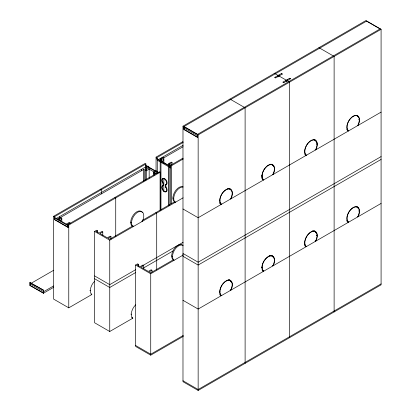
<?xml version="1.0" encoding="UTF-8"?>
<svg xmlns="http://www.w3.org/2000/svg" width="411" height="411" viewBox="0 0 411 411"><rect width="100%" height="100%" fill="white"/><g stroke="black" fill="none" stroke-linecap="round" stroke-linejoin="round"><path stroke-width="0.62" d="M182.982 126.167L365.918 20.55L381.084 29.304L381.084 284.833L198.148 390.45L182.982 381.696L182.982 126.167L198.148 134.921L381.084 29.304M366.74 21.023L183.804 126.639L183.804 129.48L197.326 137.289L197.532 134.33L184.01 126.521L184.01 129.362L197.532 137.171M94.725 281.15A8.985 5.189 -60 0 0 91.828 294.533L68.771 307.844L53.605 299.09L53.605 216.278L145.073 163.47L145.895 163.943L145.895 165.366L147.518 166.301M156.057 171.485L156.057 157.13L182.977 141.584M53.605 216.278L54.427 216.751L145.895 163.943M156.057 157.13L156.874 157.603L183.193 142.412M380.262 28.832L197.326 134.448L197.326 137.289M54.632 218.056L68.154 225.86L68.154 227.283L54.632 219.474L54.632 218.056L55.244 217.702L68.221 225.192M145.484 180.455L145.484 165.602L145.895 165.366M156.874 157.603L156.874 159.021L157.285 158.785L170.806 166.594L170.806 203.841M54.427 216.751L54.632 219.474M56.271 218.529L145.484 167.02L146.439 167.57M158.312 159.617L183.049 145.33M160.562 158.785L161.384 159.257L161.384 160.68L160.562 160.208L160.562 158.785L163.023 157.367L163.84 157.839L163.84 163.239M57.432 219.279L144.256 169.147L144.256 180.645M148.761 166.547L147.939 166.075L145.484 167.493L146.301 167.965L148.761 166.547L148.761 167.965M159.473 160.362L160.906 159.535M161.384 159.257L183.049 146.753M58.115 219.356L60.982 217.702L61.799 218.174L61.799 221.514M161.112 159.889L160.156 160.444L160.156 210.483M58.932 219.828L61.799 218.174M155.492 171.382L149.172 167.729L146.301 169.383L145.484 168.911M163.84 159.257L160.973 160.917L160.973 209.677M59.888 220.697L61.799 219.592M161.929 161.785L163.84 160.68M153.678 175.065L153.678 172.224L156.139 170.806L156.956 171.279L156.956 172.697M172.039 162.571L169.579 163.989L169.579 165.412L168.762 164.939L168.762 163.516L171.217 162.098L172.039 162.571L172.039 163.989L169.168 165.648L169.168 205.454M153.678 172.224L154.5 172.697L156.956 171.279M66.31 224.087L69.176 222.433L69.998 222.906L69.998 223.851M169.306 164.621L168.351 165.176L168.351 205.618M67.127 224.56L69.998 222.906M68.154 227.283L67.949 224.56L159.417 171.752L160.239 172.224L160.239 210.098M170.806 166.594L170.401 166.83L170.401 165.412L182.936 158.173M67.949 224.56L68.771 225.033L160.239 172.224M170.401 165.412L171.217 165.885L183.306 158.908M163.023 183.486A3.478 2.009 60 0 1 162.371 178.826A3.478 2.009 60 0 1 166.136 180.999A3.478 2.009 60 0 1 165.484 184.904L165.484 187.087A3.478 2.009 60 0 1 166.136 191.747A3.478 2.009 60 0 1 162.371 189.574A3.478 2.009 60 0 1 163.023 185.664L163.023 183.486L163.434 183.249A3.478 2.009 60 0 1 162.777 178.59A3.478 2.009 60 0 1 166.547 180.763A3.478 2.009 60 0 1 165.89 184.667L165.89 186.851A3.478 2.009 60 0 1 166.547 191.511A3.478 2.009 60 0 1 162.777 189.337A3.478 2.009 60 0 1 163.434 185.428L163.434 183.249M163.023 185.664L163.434 185.428M165.484 184.904L165.89 184.667M165.484 187.087L165.89 186.851M135.707 304.808A8.985 5.189 -60 0 0 132.81 318.191L109.747 331.502L94.587 322.748L94.587 231.424L96.636 230.237L97.453 230.71L97.453 232.575M97.453 230.71L96.225 231.424L99.092 233.078L101.964 231.424L102.781 231.896L102.781 235.709M102.781 231.896L99.914 233.551L107.292 237.81L110.158 236.155L110.98 236.628L110.98 239.166M29.916 282.573L43.648 290.264L43.648 293.105L29.916 285.414L29.916 282.573L43.648 290.264M110.98 236.628L108.108 238.282L109.747 239.228L133.097 225.747M31.221 283.241L53.779 270.217M142.55 220.291L175.184 201.452M94.587 231.424L109.747 240.178L183.085 197.835M53.548 285.969L43.648 291.682L30.121 283.878M29.916 285.414L43.443 293.223L53.548 287.387M381.084 112.116L198.148 217.732L182.982 208.978M183.327 336.342L150.729 355.166L135.568 346.411L135.568 265.018L137.613 263.836L138.435 264.309L138.435 266.225M138.435 264.309L137.207 265.018L140.074 266.672L142.941 265.018L143.763 265.491L143.763 268.686M135.717 269.662L109.747 284.659L94.587 275.904M142.345 265.835L183.085 242.315M143.763 265.491L140.896 267.15L148.268 271.409L151.14 269.75L151.957 270.222L151.957 272.139M135.717 272.503L109.747 287.495L94.587 278.74M143.449 268.039L173.195 250.864M151.957 270.222L149.09 271.882L150.729 272.827L173.524 259.665M135.568 265.018L150.729 273.772L183.327 254.954M381.084 156.596L198.148 262.213L182.982 253.459M381.084 159.432L198.148 265.054L182.982 256.3M381.084 203.44L198.148 309.062L182.982 300.307M183.327 335.397L150.729 354.215L135.568 345.461M381.084 283.888L198.148 389.505L182.982 380.75M366.535 21.141L380.057 28.95M318.957 47.666L334.117 56.42L334.117 311.949M281.417 73.595L282.239 74.067M289.616 78.326L290.433 78.799M359.009 119.534L359.522 119.832M358.854 119.683L359.317 119.95M279.778 75.49L278.961 75.013L278.961 76.436M287.977 80.222L287.155 79.744L287.155 81.167M274.45 73.358L278.098 75.465L278.098 76.883M279.002 75.984L286.297 80.196L286.297 81.142M287.197 80.715L289.616 82.113L289.616 337.642M277.322 75.963L278.139 76.436M285.517 80.695L286.333 81.167M274.861 77.381L275.683 77.854M283.056 82.113L283.878 82.585M357.293 125.319L357.75 125.586A8.693 5.019 -60 0 0 357.436 115.923A8.693 5.019 -60 0 0 348.903 120.849A8.693 5.019 -60 0 0 348.59 130.873L347.768 130.4A8.693 5.019 -60 0 1 346.678 129.039M347.495 130.559L348.317 131.032A8.985 5.189 -60 0 1 348.805 120.685A8.985 5.189 -60 0 1 357.534 115.65A8.985 5.189 -60 0 1 358.022 125.427M316.696 143.845L317.313 144.199M316.645 144.05L317.107 144.318M229.949 99.051L245.11 107.805L245.11 363.334M315.355 149.532L315.812 149.799A8.985 5.189 -60 0 0 315.324 140.017A8.985 5.189 -60 0 0 306.596 145.057A8.985 5.189 -60 0 0 306.108 155.399L305.286 154.926A8.985 5.189 -60 0 1 305.06 154.726M315.083 149.686L315.54 149.953A8.693 5.019 -60 0 0 315.227 140.295A8.693 5.019 -60 0 0 306.693 145.217A8.693 5.019 -60 0 0 306.38 155.245L305.558 154.772A8.693 5.019 -60 0 1 304.721 153.868M359.009 210.864L359.522 211.156M358.854 211.013L359.317 211.275M357.565 216.489L358.022 216.756A8.985 5.189 -60 0 0 357.534 206.974A8.985 5.189 -60 0 0 348.805 212.014A8.985 5.189 -60 0 0 348.317 222.361L347.495 221.883M357.293 216.643L357.75 216.91A8.693 5.019 -60 0 0 357.436 207.252A8.693 5.019 -60 0 0 348.903 212.179A8.693 5.019 -60 0 0 348.59 222.202L347.768 221.729A8.693 5.019 -60 0 1 346.678 220.368M272.663 174.177L273.12 174.444A8.985 5.189 -60 0 0 272.632 164.667A8.985 5.189 -60 0 0 263.903 169.707A8.985 5.189 -60 0 0 263.415 180.049L262.593 179.576A8.985 5.189 -60 0 1 262.424 179.427M272.39 174.336L272.847 174.603A8.693 5.019 -60 0 0 272.534 164.939A8.693 5.019 -60 0 0 264.001 169.866A8.693 5.019 -60 0 0 263.687 179.895L262.865 179.417A8.693 5.019 -60 0 1 261.586 177.557M184.01 127.939L197.532 135.748M261.607 175.769L262.12 176.062M261.458 175.918L261.915 176.18M316.696 235.174L317.313 235.529M316.645 235.38L317.107 235.647M315.355 240.856L315.812 241.123A8.985 5.189 -60 0 0 315.324 231.347A8.985 5.189 -60 0 0 306.596 236.387A8.985 5.189 -60 0 0 306.108 246.728L305.286 246.256A8.985 5.189 -60 0 1 305.06 246.055M315.083 241.016L315.54 241.283A8.693 5.019 -60 0 0 315.227 231.619A8.693 5.019 -60 0 0 306.693 236.546A8.693 5.019 -60 0 0 306.38 246.574L305.558 246.097A8.693 5.019 -60 0 1 304.366 244.488M230.35 198.487L230.91 198.816A8.985 5.189 -60 0 0 230.422 189.034A8.985 5.189 -60 0 0 221.693 194.074A8.985 5.189 -60 0 0 221.205 204.416L220.383 203.943M230.181 198.703L230.638 198.97A8.693 5.019 -60 0 0 230.324 189.312A8.693 5.019 -60 0 0 221.791 194.233A8.693 5.019 -60 0 0 221.478 204.262L220.656 203.789A8.693 5.019 -60 0 1 219.685 202.664M168.762 163.516L169.579 163.989M156.874 159.021L170.401 166.83M157.285 160.208L160.156 161.862M160.973 162.335L168.351 166.594M169.168 167.066L170.806 168.012M219.448 200.167L219.911 200.434M219.248 200.285L219.705 200.553M148.597 166.928L158.333 172.548M145.484 165.602L147.395 166.707M154.438 172.194L149.172 169.147L146.301 170.806L145.484 170.334M153.678 173.642L154.5 174.12L157.367 172.461L157.367 173.406M172.903 198.035L173.725 198.508M272.663 265.506L273.12 265.773A8.985 5.189 -60 0 0 272.632 255.991A8.985 5.189 -60 0 0 263.903 261.031A8.985 5.189 -60 0 0 263.415 271.378L262.593 270.906A8.985 5.189 -60 0 1 262.424 270.757M272.39 265.665L272.847 265.927A8.693 5.019 -60 0 0 272.534 256.269A8.693 5.019 -60 0 0 264.001 261.196A8.693 5.019 -60 0 0 263.687 271.219L262.865 270.746A8.693 5.019 -60 0 1 262.028 269.842M261.607 267.099L262.12 267.391M261.458 267.242L261.915 267.51M155.892 212.59L156.714 213.062L156.714 269.95M100.567 189.168L101.389 189.641L101.389 193.9M114.91 197.444L115.732 197.917L115.732 236.438M141.78 221.149L142.242 221.416A8.693 5.019 -60 0 0 141.923 211.757A8.693 5.019 -60 0 0 133.395 216.679A8.693 5.019 -60 0 0 133.077 226.708L132.26 226.235A8.693 5.019 -60 0 1 133.354 215.025A8.693 5.019 -60 0 1 142.304 212.441M130.693 222.402L131.515 222.88M182.761 254.748L183.121 254.954M171.675 256.002L172.492 256.474M230.453 289.878L230.91 290.14A8.985 5.189 -60 0 0 230.422 280.364A8.985 5.189 -60 0 0 221.693 285.404A8.985 5.189 -60 0 0 221.205 295.745L220.383 295.273A8.985 5.189 -60 0 1 220.049 294.964M230.181 290.032L230.638 290.3A8.693 5.019 -60 0 0 230.324 280.641A8.693 5.019 -60 0 0 221.791 285.563A8.693 5.019 -60 0 0 221.478 295.591L220.656 295.119A8.693 5.019 -60 0 1 219.685 293.988M219.448 291.497L219.911 291.764M219.248 291.615L219.705 291.882M54.427 219.592L67.949 227.401M89.865 290.397L90.328 290.664M130.847 314.055L131.309 314.323M91.006 294.06L91.828 294.533M132.142 317.806L132.81 318.191M198.148 134.921L198.148 390.45M171.217 165.885L171.217 203.758M163.84 178.595L163.84 191.387M157.285 158.785L157.285 172.363M154.5 172.697L154.5 175.065M150.729 273.772L150.729 355.166M149.172 167.729L149.172 178.107M146.301 167.965L146.301 179.761M143.434 169.317L143.434 181.446M141.384 169.383L141.384 170.806M109.747 240.178L109.747 331.502M68.771 225.033L68.771 307.844M59.343 216.751L59.343 218.174M43.443 290.382L43.443 293.223M30.121 282.455L30.121 285.296M314.364 139.478A8.985 5.189 -60 0 1 316.316 142.108M356.846 115.25A8.985 5.189 -60 0 1 358.423 117.371M356.846 206.574A8.985 5.189 -60 0 1 358.423 208.696M347.269 221.683A8.985 5.189 -60 0 1 347.054 221.457M314.364 230.802A8.985 5.189 -60 0 1 316.393 233.823M356.697 115.496A8.693 5.019 -60 0 1 357.811 116.611M313.506 139.509A8.693 5.019 -60 0 1 315.602 140.983M312.401 230.818A8.693 5.019 -60 0 1 315.602 232.307M356.224 206.605A8.693 5.019 -60 0 1 357.811 207.94M228.064 279.804A8.693 5.019 -60 0 1 230.956 281.828M269.138 255.57A8.693 5.019 -60 0 1 272.909 256.957M270.813 164.159A8.693 5.019 -60 0 1 272.909 165.628M227.504 188.505A8.693 5.019 -60 0 1 230.386 189.558M271.584 255.416A8.985 5.189 -60 0 1 273.587 257.944M229.071 279.675A8.985 5.189 -60 0 1 231.378 282.311M229.374 188.454A8.985 5.189 -60 0 1 231.378 190.987M219.751 203.27A8.985 5.189 -60 0 1 219.613 203.065M271.871 164.22A8.985 5.189 -60 0 1 273.587 166.614M182.967 245.598A8.693 5.019 -60 0 0 174.079 248.979A8.693 5.019 -60 0 0 173.242 259.829L174.059 260.302A8.693 5.019 -60 0 1 174.418 250.201A8.693 5.019 -60 0 1 182.993 245.403M131.818 317.569A8.985 5.189 -60 0 1 131.654 317.41M182.926 186.738A8.693 5.019 -60 0 0 174.603 192.158A8.693 5.019 -60 0 0 174.47 201.863L175.286 202.335A8.693 5.019 -60 0 1 175.137 193.165A8.693 5.019 -60 0 1 183.044 187.046M281.478 73.512L274.718 77.417L275.617 77.936L282.383 74.031L281.478 73.512M289.678 78.244L282.912 82.149L283.816 82.668L290.577 78.763L289.678 78.244"/></g></svg>
